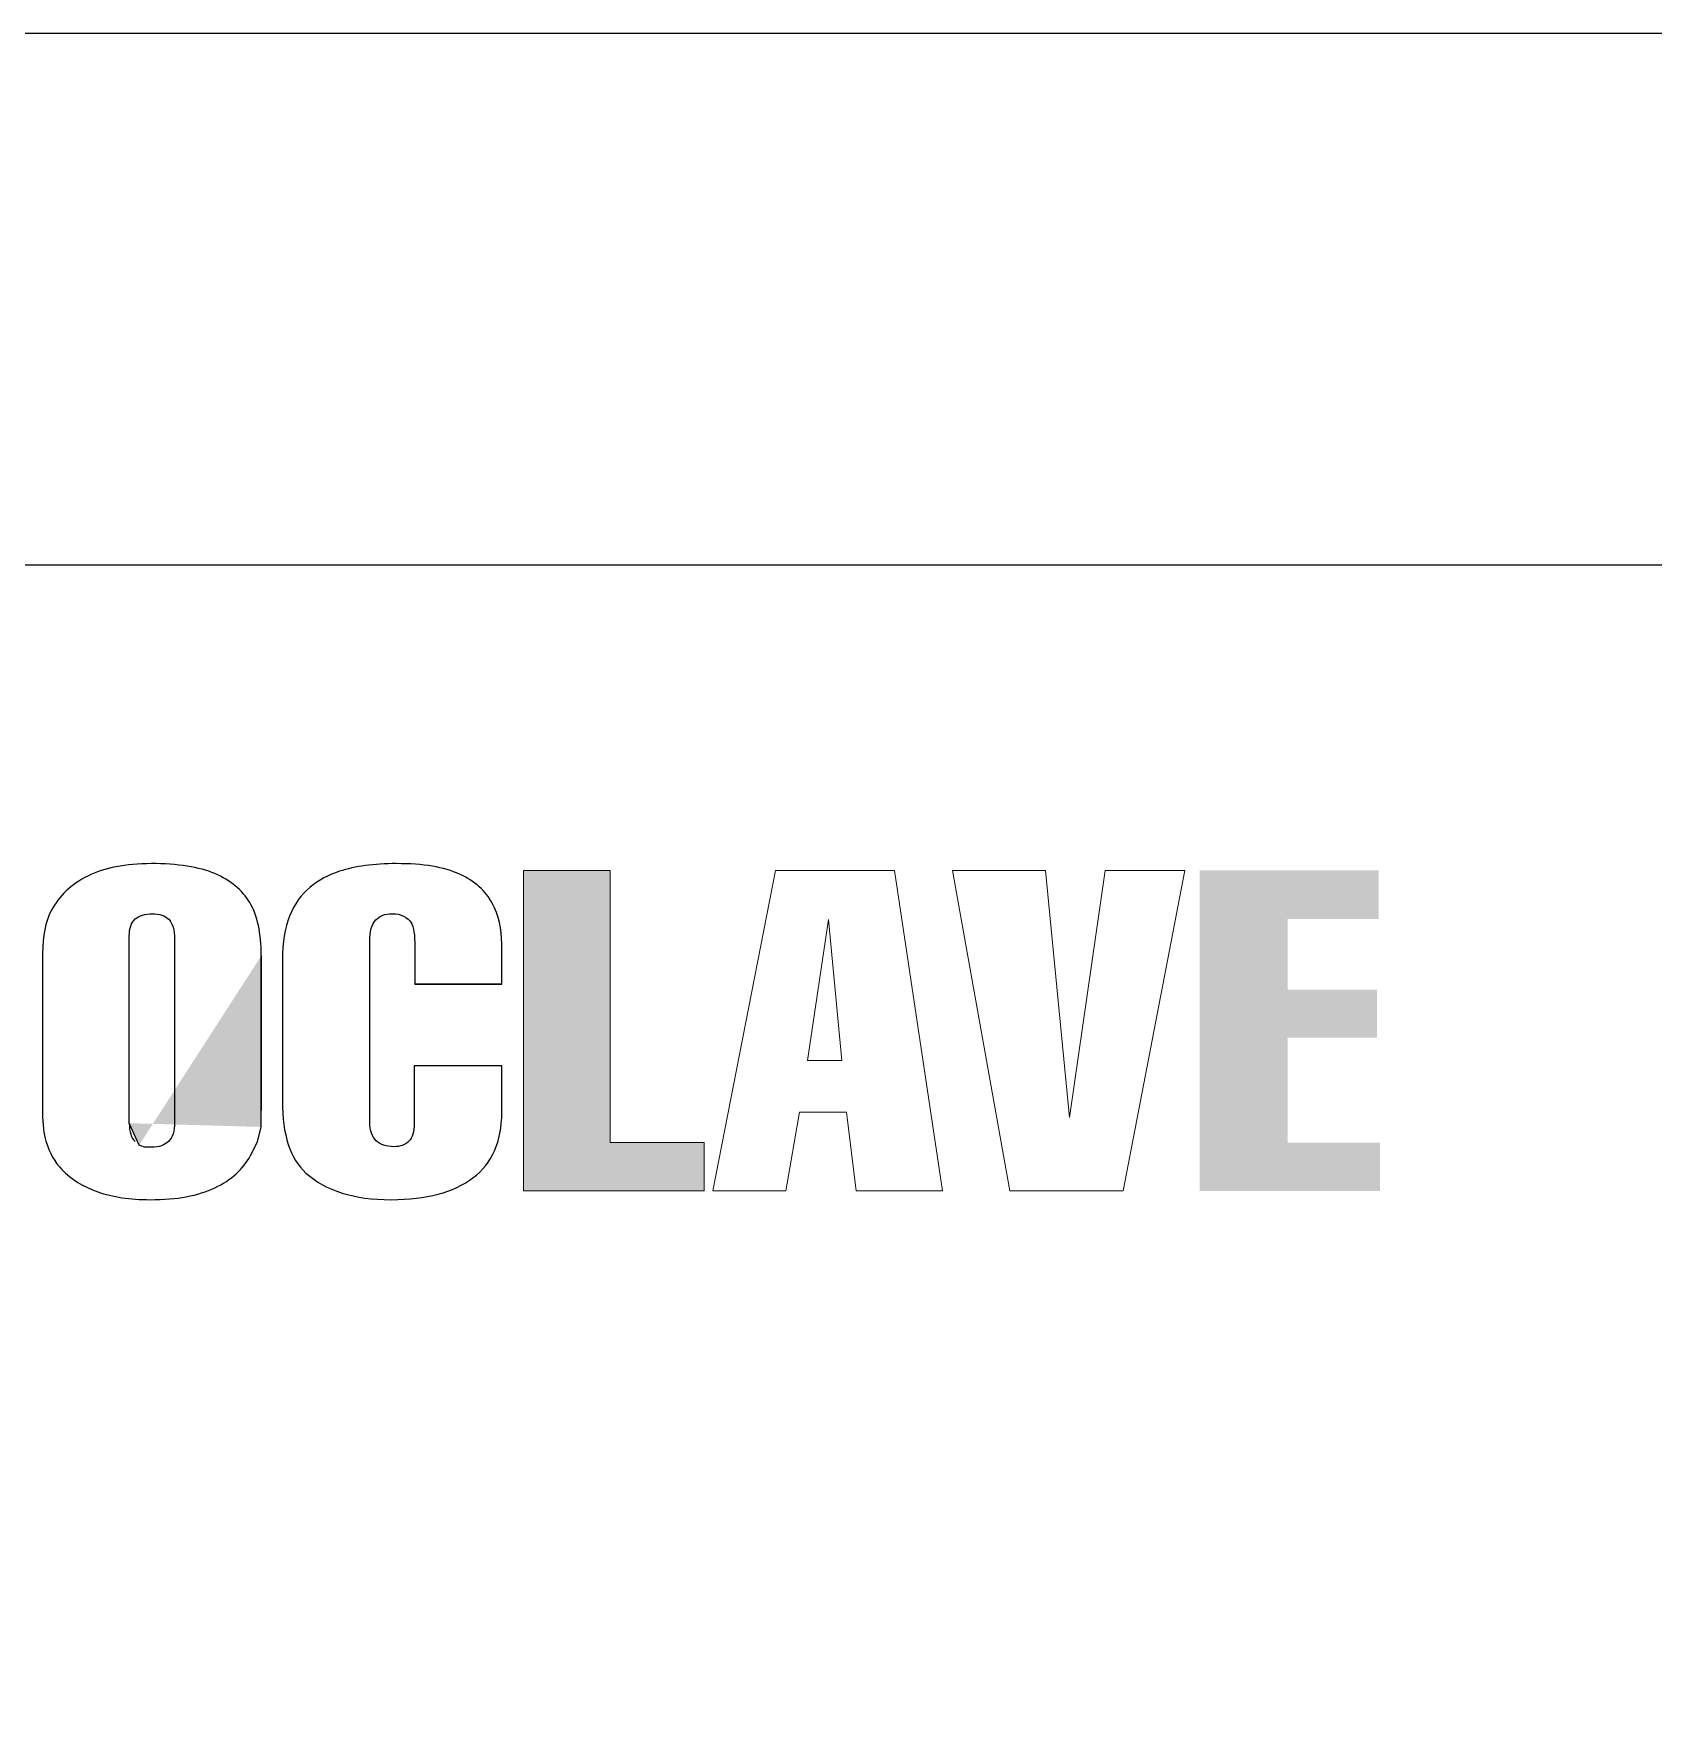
# Model space of a CAD drawing. Header units: millimetres. Extents: x -179594 to 13185, y 0 to 9270.
# Drawn here: x 9462.4 to 9525.8, y 4239.9 to 4305.6 of the extents above; entities that cross this region are included whole.
import ezdxf

# ---------------------------------------------------------------- set-up
doc = ezdxf.new("R2010")
doc.units = ezdxf.units.MM
doc.header["$MEASUREMENT"] = 0
doc.layers.get('0').update_dxf_attribs({"lineweight": 25})

msp = doc.modelspace()

# ---------------------------------------------------------------- hatches: boundary and pattern name
h = msp.add_hatch(color=256)
edge = h.paths.add_edge_path(flags=17)
edge.add_spline(control_points=[(9471.311, 4262.73), (9471.311, 4262.73), (9471.17, 4262.144), (9471.17, 4262.144), (9471.17, 4262.144), (9471.17, 4262.144), (9470.888, 4261.61), (9470.888, 4261.61), (9470.888, 4261.61), (9470.605, 4261.076), (9470.141, 4260.654), (9469.493, 4260.344), (9469.493, 4260.344), (9468.846, 4260.034), (9468.004, 4259.879), (9466.969, 4259.879), (9466.969, 4259.879), (9466.172, 4259.879), (9465.486, 4259.981), (9464.912, 4260.185), (9464.912, 4260.185), (9464.337, 4260.389), (9463.868, 4260.68), (9463.502, 4261.059), (9463.502, 4261.059), (9463.23, 4261.34), (9463.021, 4261.711), (9462.875, 4262.17), (9462.875, 4262.17), (9462.789, 4262.451), (9462.746, 4262.825), (9462.746, 4263.29), (9462.746, 4263.29), (9462.746, 4263.29), (9462.746, 4269.534), (9462.746, 4269.534), (9462.746, 4269.534), (9462.746, 4270.211), (9462.858, 4270.768), (9463.084, 4271.205), (9463.084, 4271.205), (9463.39, 4271.785), (9463.868, 4272.237), (9464.518, 4272.561), (9464.518, 4272.561), (9465.169, 4272.886), (9465.996, 4273.048), (9466.998, 4273.048), (9466.998, 4273.048), (9468.047, 4273.048), (9468.879, 4272.917), (9469.493, 4272.656), (9469.493, 4272.656), (9470.107, 4272.395), (9470.564, 4272.016), (9470.863, 4271.519), (9470.863, 4271.519), (9471.162, 4271.022), (9471.311, 4270.326), (9471.311, 4269.431), (9471.311, 4269.431), (9471.311, 4269.431), (9471.311, 4262.73), (9471.311, 4262.73)], knot_values=[0, 0, 0, 0, 0.0625, 0.0625, 0.0625, 0.0625, 0.125, 0.125, 0.125, 0.125, 0.1875, 0.1875, 0.1875, 0.1875, 0.25, 0.25, 0.25, 0.25, 0.3125, 0.3125, 0.3125, 0.3125, 0.375, 0.375, 0.375, 0.375, 0.4375, 0.4375, 0.4375, 0.4375, 0.5, 0.5, 0.5, 0.5, 0.5625, 0.5625, 0.5625, 0.5625, 0.625, 0.625, 0.625, 0.625, 0.6875, 0.6875, 0.6875, 0.6875, 0.75, 0.75, 0.75, 0.75, 0.8125, 0.8125, 0.8125, 0.8125, 0.875, 0.875, 0.875, 0.875, 0.9375, 0.9375, 0.9375, 0.9375, 1, 1, 1, 1], degree=3, periodic=1)
edge = h.paths.add_edge_path(flags=0)
edge.add_spline(control_points=[(9466.524, 4262.009), (9466.524, 4262.009), (9466.739, 4261.937), (9466.739, 4261.937), (9466.739, 4261.937), (9466.739, 4261.937), (9467.018, 4261.937), (9467.018, 4261.937), (9467.018, 4261.937), (9467.304, 4261.937), (9467.525, 4262.012), (9467.681, 4262.161), (9467.681, 4262.161), (9467.837, 4262.311), (9467.915, 4262.563), (9467.915, 4262.919), (9467.915, 4262.919), (9467.915, 4262.919), (9467.915, 4270.085), (9467.915, 4270.085), (9467.915, 4270.085), (9467.915, 4270.458), (9467.84, 4270.718), (9467.691, 4270.865), (9467.691, 4270.865), (9467.541, 4271.011), (9467.327, 4271.084), (9467.048, 4271.084), (9467.048, 4271.084), (9466.756, 4271.084), (9466.532, 4271.015), (9466.376, 4270.878), (9466.376, 4270.878), (9466.22, 4270.74), (9466.142, 4270.516), (9466.142, 4270.206), (9466.142, 4270.206), (9466.142, 4270.206), (9466.142, 4262.876), (9466.142, 4262.876), (9466.142, 4262.876), (9466.142, 4262.876), (9466.524, 4262.009), (9466.524, 4262.009)], knot_values=[0, 0, 0, 0, 0.090909, 0.090909, 0.090909, 0.090909, 0.181818, 0.181818, 0.181818, 0.181818, 0.272727, 0.272727, 0.272727, 0.272727, 0.363636, 0.363636, 0.363636, 0.363636, 0.454545, 0.454545, 0.454545, 0.454545, 0.545455, 0.545455, 0.545455, 0.545455, 0.636364, 0.636364, 0.636364, 0.636364, 0.727273, 0.727273, 0.727273, 0.727273, 0.818182, 0.818182, 0.818182, 0.818182, 0.909091, 0.909091, 0.909091, 0.909091, 1, 1, 1, 1], degree=3, periodic=1)
edge = h.paths.add_edge_path(flags=17)
edge.add_spline(control_points=[(9466.524, 4262.009), (9466.524, 4262.009), (9466.739, 4261.937), (9466.739, 4261.937), (9466.739, 4261.937), (9466.739, 4261.937), (9467.018, 4261.937), (9467.018, 4261.937), (9467.018, 4261.937), (9467.304, 4261.937), (9467.525, 4262.012), (9467.681, 4262.161), (9467.681, 4262.161), (9467.837, 4262.311), (9467.915, 4262.563), (9467.915, 4262.919), (9467.915, 4262.919), (9467.915, 4262.919), (9467.915, 4270.085), (9467.915, 4270.085), (9467.915, 4270.085), (9467.915, 4270.458), (9467.84, 4270.718), (9467.691, 4270.865), (9467.691, 4270.865), (9467.541, 4271.011), (9467.327, 4271.084), (9467.048, 4271.084), (9467.048, 4271.084), (9466.756, 4271.084), (9466.532, 4271.015), (9466.376, 4270.878), (9466.376, 4270.878), (9466.22, 4270.74), (9466.142, 4270.516), (9466.142, 4270.206), (9466.142, 4270.206), (9466.142, 4270.206), (9466.142, 4262.876), (9466.142, 4262.876)], knot_values=[0, 0, 0, 0, 0.1, 0.1, 0.1, 0.1, 0.2, 0.2, 0.2, 0.2, 0.3, 0.3, 0.3, 0.3, 0.4, 0.4, 0.4, 0.4, 0.5, 0.5, 0.5, 0.5, 0.6, 0.6, 0.6, 0.6, 0.7, 0.7, 0.7, 0.7, 0.8, 0.8, 0.8, 0.8, 0.9, 0.9, 0.9, 0.9, 1, 1, 1, 1], degree=3, periodic=0)
edge.add_spline(control_points=[(9471.311, 4262.73), (9471.311, 4262.73), (9471.17, 4262.144), (9471.17, 4262.144), (9471.17, 4262.144), (9471.17, 4262.144), (9470.888, 4261.61), (9470.888, 4261.61), (9470.888, 4261.61), (9470.605, 4261.076), (9470.141, 4260.654), (9469.493, 4260.344), (9469.493, 4260.344), (9468.846, 4260.034), (9468.004, 4259.879), (9466.969, 4259.879), (9466.969, 4259.879), (9466.172, 4259.879), (9465.486, 4259.981), (9464.912, 4260.185), (9464.912, 4260.185), (9464.337, 4260.389), (9463.868, 4260.68), (9463.502, 4261.059), (9463.502, 4261.059), (9463.23, 4261.34), (9463.021, 4261.711), (9462.875, 4262.17), (9462.875, 4262.17), (9462.789, 4262.451), (9462.746, 4262.825), (9462.746, 4263.29), (9462.746, 4263.29), (9462.746, 4263.29), (9462.746, 4269.534), (9462.746, 4269.534), (9462.746, 4269.534), (9462.746, 4270.211), (9462.858, 4270.768), (9463.084, 4271.205), (9463.084, 4271.205), (9463.39, 4271.785), (9463.868, 4272.237), (9464.518, 4272.561), (9464.518, 4272.561), (9465.169, 4272.886), (9465.996, 4273.048), (9466.998, 4273.048), (9466.998, 4273.048), (9468.047, 4273.048), (9468.879, 4272.917), (9469.493, 4272.656), (9469.493, 4272.656), (9470.107, 4272.395), (9470.564, 4272.016), (9470.863, 4271.519), (9470.863, 4271.519), (9471.162, 4271.022), (9471.311, 4270.326), (9471.311, 4269.431)], knot_values=[0, 0, 0, 0, 0.066667, 0.066667, 0.066667, 0.066667, 0.133333, 0.133333, 0.133333, 0.133333, 0.2, 0.2, 0.2, 0.2, 0.266667, 0.266667, 0.266667, 0.266667, 0.333333, 0.333333, 0.333333, 0.333333, 0.4, 0.4, 0.4, 0.4, 0.466667, 0.466667, 0.466667, 0.466667, 0.533333, 0.533333, 0.533333, 0.533333, 0.6, 0.6, 0.6, 0.6, 0.666667, 0.666667, 0.666667, 0.666667, 0.733333, 0.733333, 0.733333, 0.733333, 0.8, 0.8, 0.8, 0.8, 0.866667, 0.866667, 0.866667, 0.866667, 0.933333, 0.933333, 0.933333, 0.933333, 1, 1, 1, 1], degree=3, periodic=0)
h = msp.add_hatch(color=256)
edge = h.paths.add_edge_path(flags=17)
edge.add_spline(control_points=[(9477.327, 4268.328), (9477.327, 4268.328), (9480.733, 4268.328), (9480.733, 4268.328), (9480.733, 4268.328), (9480.733, 4268.328), (9480.733, 4269.904), (9480.733, 4269.904), (9480.733, 4269.904), (9480.733, 4270.484), (9480.607, 4271.015), (9480.354, 4271.498), (9480.354, 4271.498), (9480.102, 4271.98), (9479.677, 4272.359), (9479.079, 4272.635), (9479.079, 4272.635), (9478.482, 4272.91), (9477.659, 4273.048), (9476.609, 4273.048), (9476.609, 4273.048), (9475.726, 4273.048), (9474.983, 4272.947), (9474.378, 4272.746), (9474.378, 4272.746), (9473.947, 4272.609), (9473.56, 4272.399), (9473.218, 4272.118), (9473.218, 4272.118), (9472.876, 4271.836), (9472.611, 4271.46), (9472.421, 4270.989), (9472.421, 4270.989), (9472.232, 4270.519), (9472.138, 4269.95), (9472.138, 4269.284), (9472.138, 4269.284), (9472.138, 4269.284), (9472.138, 4263.738), (9472.138, 4263.738), (9472.138, 4263.738), (9472.138, 4262.423), (9472.446, 4261.484), (9473.064, 4260.921), (9473.064, 4260.921), (9473.834, 4260.226), (9474.946, 4259.879), (9476.4, 4259.879), (9476.4, 4259.879), (9477.781, 4259.879), (9478.849, 4260.163), (9479.602, 4260.732), (9479.602, 4260.732), (9480.356, 4261.3), (9480.733, 4262.153), (9480.733, 4263.29), (9480.733, 4263.29), (9480.733, 4263.29), (9480.733, 4265.124), (9480.733, 4265.124), (9480.733, 4265.124), (9480.733, 4265.124), (9477.307, 4265.124), (9477.307, 4265.124), (9477.307, 4265.124), (9477.307, 4265.124), (9477.307, 4262.859), (9477.307, 4262.859), (9477.307, 4262.859), (9477.307, 4262.537), (9477.235, 4262.306), (9477.092, 4262.166), (9477.092, 4262.166), (9476.95, 4262.025), (9476.752, 4261.955), (9476.5, 4261.955), (9476.5, 4261.955), (9476.214, 4261.955), (9475.987, 4262.032), (9475.818, 4262.187), (9475.818, 4262.187), (9475.648, 4262.342), (9475.564, 4262.581), (9475.564, 4262.902), (9475.564, 4262.902), (9475.564, 4262.902), (9475.564, 4269.982), (9475.564, 4269.982), (9475.564, 4269.982), (9475.564, 4270.395), (9475.642, 4270.682), (9475.798, 4270.843), (9475.798, 4270.843), (9475.954, 4271.004), (9476.168, 4271.084), (9476.44, 4271.084), (9476.44, 4271.084), (9476.785, 4271.084), (9477.038, 4270.961), (9477.197, 4270.714), (9477.197, 4270.714), (9477.283, 4270.576), (9477.327, 4270.263), (9477.327, 4269.775)], knot_values=[-1, -1, -1, -1, -0.964286, -0.964286, -0.964286, -0.964286, -0.928571, -0.928571, -0.928571, -0.928571, -0.892857, -0.892857, -0.892857, -0.892857, -0.857143, -0.857143, -0.857143, -0.857143, -0.821429, -0.821429, -0.821429, -0.821429, -0.785714, -0.785714, -0.785714, -0.785714, -0.75, -0.75, -0.75, -0.75, -0.714286, -0.714286, -0.714286, -0.714286, -0.678571, -0.678571, -0.678571, -0.678571, -0.642857, -0.642857, -0.642857, -0.642857, -0.607143, -0.607143, -0.607143, -0.607143, -0.571429, -0.571429, -0.571429, -0.571429, -0.535714, -0.535714, -0.535714, -0.535714, -0.5, -0.5, -0.5, -0.5, -0.464286, -0.464286, -0.464286, -0.464286, -0.428571, -0.428571, -0.428571, -0.428571, -0.392857, -0.392857, -0.392857, -0.392857, -0.357143, -0.357143, -0.357143, -0.357143, -0.321429, -0.321429, -0.321429, -0.321429, -0.285714, -0.285714, -0.285714, -0.285714, -0.25, -0.25, -0.25, -0.25, -0.214286, -0.214286, -0.214286, -0.214286, -0.178571, -0.178571, -0.178571, -0.178571, -0.142857, -0.142857, -0.142857, -0.142857, -0.107143, -0.107143, -0.107143, -0.107143, -0.071429, -0.071429, -0.071429, -0.071429], degree=3, periodic=0)
edge.add_spline(control_points=[(9477.327, 4269.775), (9477.327, 4269.775), (9477.327, 4269.775), (9477.327, 4269.775), (9477.327, 4269.775), (9477.327, 4269.775), (9477.327, 4268.328), (9477.327, 4268.328)], knot_values=[-0.071429, -0.071429, -0.071429, -0.071429, -0.035714, -0.035714, -0.035714, -0.035714, 0, 0, 0, 0], degree=3, periodic=0)
edge = h.paths.add_edge_path(flags=16)
edge.add_spline(control_points=[(9477.327, 4268.328), (9477.327, 4268.328), (9477.327, 4269.775), (9477.327, 4269.775), (9477.327, 4269.775), (9477.327, 4269.775), (9477.327, 4269.775), (9477.327, 4269.775), (9477.327, 4269.775), (9477.327, 4270.263), (9477.283, 4270.576), (9477.197, 4270.714), (9477.197, 4270.714), (9477.038, 4270.961), (9476.785, 4271.084), (9476.44, 4271.084), (9476.44, 4271.084), (9476.168, 4271.084), (9475.954, 4271.004), (9475.798, 4270.843), (9475.798, 4270.843), (9475.642, 4270.682), (9475.564, 4270.395), (9475.564, 4269.982), (9475.564, 4269.982), (9475.564, 4269.982), (9475.564, 4262.902), (9475.564, 4262.902), (9475.564, 4262.902), (9475.564, 4262.581), (9475.648, 4262.342), (9475.818, 4262.187), (9475.818, 4262.187), (9475.987, 4262.032), (9476.214, 4261.955), (9476.5, 4261.955), (9476.5, 4261.955), (9476.752, 4261.955), (9476.95, 4262.025), (9477.092, 4262.166), (9477.092, 4262.166), (9477.235, 4262.306), (9477.307, 4262.537), (9477.307, 4262.859), (9477.307, 4262.859), (9477.307, 4262.859), (9477.307, 4265.124), (9477.307, 4265.124), (9477.307, 4265.124), (9477.307, 4265.124), (9480.733, 4265.124), (9480.733, 4265.124), (9480.733, 4265.124), (9480.733, 4265.124), (9480.733, 4263.29), (9480.733, 4263.29), (9480.733, 4263.29), (9480.733, 4262.153), (9480.356, 4261.3), (9479.602, 4260.732), (9479.602, 4260.732), (9478.849, 4260.163), (9477.781, 4259.879), (9476.4, 4259.879), (9476.4, 4259.879), (9474.946, 4259.879), (9473.834, 4260.226), (9473.064, 4260.921), (9473.064, 4260.921), (9472.446, 4261.484), (9472.138, 4262.423), (9472.138, 4263.738), (9472.138, 4263.738), (9472.138, 4263.738), (9472.138, 4269.284), (9472.138, 4269.284), (9472.138, 4269.284), (9472.138, 4269.95), (9472.232, 4270.519), (9472.421, 4270.989), (9472.421, 4270.989), (9472.611, 4271.46), (9472.876, 4271.836), (9473.218, 4272.118), (9473.218, 4272.118), (9473.56, 4272.399), (9473.947, 4272.609), (9474.378, 4272.746), (9474.378, 4272.746), (9474.983, 4272.947), (9475.726, 4273.048), (9476.609, 4273.048), (9476.609, 4273.048), (9477.659, 4273.048), (9478.482, 4272.91), (9479.079, 4272.635), (9479.079, 4272.635), (9479.677, 4272.359), (9480.102, 4271.98), (9480.354, 4271.498), (9480.354, 4271.498), (9480.607, 4271.015), (9480.733, 4270.484), (9480.733, 4269.904), (9480.733, 4269.904), (9480.733, 4269.904), (9480.733, 4268.328), (9480.733, 4268.328)], knot_values=[0, 0, 0, 0, 0.037037, 0.037037, 0.037037, 0.037037, 0.074074, 0.074074, 0.074074, 0.074074, 0.111111, 0.111111, 0.111111, 0.111111, 0.148148, 0.148148, 0.148148, 0.148148, 0.185185, 0.185185, 0.185185, 0.185185, 0.222222, 0.222222, 0.222222, 0.222222, 0.259259, 0.259259, 0.259259, 0.259259, 0.296296, 0.296296, 0.296296, 0.296296, 0.333333, 0.333333, 0.333333, 0.333333, 0.37037, 0.37037, 0.37037, 0.37037, 0.407407, 0.407407, 0.407407, 0.407407, 0.444444, 0.444444, 0.444444, 0.444444, 0.481481, 0.481481, 0.481481, 0.481481, 0.518519, 0.518519, 0.518519, 0.518519, 0.555556, 0.555556, 0.555556, 0.555556, 0.592593, 0.592593, 0.592593, 0.592593, 0.62963, 0.62963, 0.62963, 0.62963, 0.666667, 0.666667, 0.666667, 0.666667, 0.703704, 0.703704, 0.703704, 0.703704, 0.740741, 0.740741, 0.740741, 0.740741, 0.777778, 0.777778, 0.777778, 0.777778, 0.814815, 0.814815, 0.814815, 0.814815, 0.851852, 0.851852, 0.851852, 0.851852, 0.888889, 0.888889, 0.888889, 0.888889, 0.925926, 0.925926, 0.925926, 0.925926, 0.962963, 0.962963, 0.962963, 0.962963, 1, 1, 1, 1], degree=3, periodic=0)
h = msp.add_hatch(color=256)
edge = h.paths.add_edge_path(flags=17)
edge.add_spline(control_points=[(9477.327, 4268.328), (9477.327, 4268.328), (9480.733, 4268.328), (9480.733, 4268.328), (9480.733, 4268.328), (9480.733, 4268.328), (9480.733, 4269.904), (9480.733, 4269.904), (9480.733, 4269.904), (9480.733, 4270.484), (9480.607, 4271.015), (9480.354, 4271.498), (9480.354, 4271.498), (9480.102, 4271.98), (9479.677, 4272.359), (9479.079, 4272.635), (9479.079, 4272.635), (9478.482, 4272.91), (9477.659, 4273.048), (9476.609, 4273.048), (9476.609, 4273.048), (9475.726, 4273.048), (9474.983, 4272.947), (9474.378, 4272.746), (9474.378, 4272.746), (9473.947, 4272.609), (9473.56, 4272.399), (9473.218, 4272.118), (9473.218, 4272.118), (9472.876, 4271.836), (9472.611, 4271.46), (9472.421, 4270.989), (9472.421, 4270.989), (9472.232, 4270.519), (9472.138, 4269.95), (9472.138, 4269.284), (9472.138, 4269.284), (9472.138, 4269.284), (9472.138, 4263.738), (9472.138, 4263.738), (9472.138, 4263.738), (9472.138, 4262.423), (9472.446, 4261.484), (9473.064, 4260.921), (9473.064, 4260.921), (9473.834, 4260.226), (9474.946, 4259.879), (9476.4, 4259.879), (9476.4, 4259.879), (9477.781, 4259.879), (9478.849, 4260.163), (9479.602, 4260.732), (9479.602, 4260.732), (9480.356, 4261.3), (9480.733, 4262.153), (9480.733, 4263.29), (9480.733, 4263.29), (9480.733, 4263.29), (9480.733, 4265.124), (9480.733, 4265.124), (9480.733, 4265.124), (9480.733, 4265.124), (9477.307, 4265.124), (9477.307, 4265.124), (9477.307, 4265.124), (9477.307, 4265.124), (9477.307, 4262.859), (9477.307, 4262.859), (9477.307, 4262.859), (9477.307, 4262.537), (9477.235, 4262.306), (9477.092, 4262.166), (9477.092, 4262.166), (9476.95, 4262.025), (9476.752, 4261.955), (9476.5, 4261.955), (9476.5, 4261.955), (9476.214, 4261.955), (9475.987, 4262.032), (9475.818, 4262.187), (9475.818, 4262.187), (9475.648, 4262.342), (9475.564, 4262.581), (9475.564, 4262.902), (9475.564, 4262.902), (9475.564, 4262.902), (9475.564, 4269.982), (9475.564, 4269.982), (9475.564, 4269.982), (9475.564, 4270.395), (9475.642, 4270.682), (9475.798, 4270.843), (9475.798, 4270.843), (9475.954, 4271.004), (9476.168, 4271.084), (9476.44, 4271.084), (9476.44, 4271.084), (9476.785, 4271.084), (9477.038, 4270.961), (9477.197, 4270.714), (9477.197, 4270.714), (9477.283, 4270.576), (9477.327, 4270.263), (9477.327, 4269.775)], knot_values=[-1, -1, -1, -1, -0.964286, -0.964286, -0.964286, -0.964286, -0.928571, -0.928571, -0.928571, -0.928571, -0.892857, -0.892857, -0.892857, -0.892857, -0.857143, -0.857143, -0.857143, -0.857143, -0.821429, -0.821429, -0.821429, -0.821429, -0.785714, -0.785714, -0.785714, -0.785714, -0.75, -0.75, -0.75, -0.75, -0.714286, -0.714286, -0.714286, -0.714286, -0.678571, -0.678571, -0.678571, -0.678571, -0.642857, -0.642857, -0.642857, -0.642857, -0.607143, -0.607143, -0.607143, -0.607143, -0.571429, -0.571429, -0.571429, -0.571429, -0.535714, -0.535714, -0.535714, -0.535714, -0.5, -0.5, -0.5, -0.5, -0.464286, -0.464286, -0.464286, -0.464286, -0.428571, -0.428571, -0.428571, -0.428571, -0.392857, -0.392857, -0.392857, -0.392857, -0.357143, -0.357143, -0.357143, -0.357143, -0.321429, -0.321429, -0.321429, -0.321429, -0.285714, -0.285714, -0.285714, -0.285714, -0.25, -0.25, -0.25, -0.25, -0.214286, -0.214286, -0.214286, -0.214286, -0.178571, -0.178571, -0.178571, -0.178571, -0.142857, -0.142857, -0.142857, -0.142857, -0.107143, -0.107143, -0.107143, -0.107143, -0.071429, -0.071429, -0.071429, -0.071429], degree=3, periodic=0)
edge.add_spline(control_points=[(9477.327, 4269.775), (9477.327, 4269.775), (9477.327, 4269.775), (9477.327, 4269.775), (9477.327, 4269.775), (9477.327, 4269.775), (9477.327, 4268.328), (9477.327, 4268.328)], knot_values=[-0.071429, -0.071429, -0.071429, -0.071429, -0.035714, -0.035714, -0.035714, -0.035714, 0, 0, 0, 0], degree=3, periodic=0)
edge = h.paths.add_edge_path()
edge.add_spline(control_points=[(9481.579, 4260.224), (9481.579, 4260.224), (9481.579, 4272.781), (9481.579, 4272.781), (9481.579, 4272.781), (9481.579, 4272.781), (9484.976, 4272.781), (9484.976, 4272.781), (9484.976, 4272.781), (9484.976, 4272.781), (9484.976, 4262.118), (9484.976, 4262.118), (9484.976, 4262.118), (9484.976, 4262.118), (9488.661, 4262.118), (9488.661, 4262.118), (9488.661, 4262.118), (9488.661, 4262.118), (9488.661, 4260.224), (9488.661, 4260.224), (9488.661, 4260.224), (9488.661, 4260.224), (9481.579, 4260.224), (9481.579, 4260.224)], knot_values=[0, 0, 0, 0, 0.166667, 0.166667, 0.166667, 0.166667, 0.333333, 0.333333, 0.333333, 0.333333, 0.5, 0.5, 0.5, 0.5, 0.666667, 0.666667, 0.666667, 0.666667, 0.833333, 0.833333, 0.833333, 0.833333, 1, 1, 1, 1], degree=3, periodic=1)
edge = h.paths.add_edge_path(flags=16)
edge.add_spline(control_points=[(9477.327, 4268.328), (9477.327, 4268.328), (9477.327, 4269.775), (9477.327, 4269.775), (9477.327, 4269.775), (9477.327, 4269.775), (9477.327, 4269.775), (9477.327, 4269.775), (9477.327, 4269.775), (9477.327, 4270.263), (9477.283, 4270.576), (9477.197, 4270.714), (9477.197, 4270.714), (9477.038, 4270.961), (9476.785, 4271.084), (9476.44, 4271.084), (9476.44, 4271.084), (9476.168, 4271.084), (9475.954, 4271.004), (9475.798, 4270.843), (9475.798, 4270.843), (9475.642, 4270.682), (9475.564, 4270.395), (9475.564, 4269.982), (9475.564, 4269.982), (9475.564, 4269.982), (9475.564, 4262.902), (9475.564, 4262.902), (9475.564, 4262.902), (9475.564, 4262.581), (9475.648, 4262.342), (9475.818, 4262.187), (9475.818, 4262.187), (9475.987, 4262.032), (9476.214, 4261.955), (9476.5, 4261.955), (9476.5, 4261.955), (9476.752, 4261.955), (9476.95, 4262.025), (9477.092, 4262.166), (9477.092, 4262.166), (9477.235, 4262.306), (9477.307, 4262.537), (9477.307, 4262.859), (9477.307, 4262.859), (9477.307, 4262.859), (9477.307, 4265.124), (9477.307, 4265.124), (9477.307, 4265.124), (9477.307, 4265.124), (9480.733, 4265.124), (9480.733, 4265.124), (9480.733, 4265.124), (9480.733, 4265.124), (9480.733, 4263.29), (9480.733, 4263.29), (9480.733, 4263.29), (9480.733, 4262.153), (9480.356, 4261.3), (9479.602, 4260.732), (9479.602, 4260.732), (9478.849, 4260.163), (9477.781, 4259.879), (9476.4, 4259.879), (9476.4, 4259.879), (9474.946, 4259.879), (9473.834, 4260.226), (9473.064, 4260.921), (9473.064, 4260.921), (9472.446, 4261.484), (9472.138, 4262.423), (9472.138, 4263.738), (9472.138, 4263.738), (9472.138, 4263.738), (9472.138, 4269.284), (9472.138, 4269.284), (9472.138, 4269.284), (9472.138, 4269.95), (9472.232, 4270.519), (9472.421, 4270.989), (9472.421, 4270.989), (9472.611, 4271.46), (9472.876, 4271.836), (9473.218, 4272.118), (9473.218, 4272.118), (9473.56, 4272.399), (9473.947, 4272.609), (9474.378, 4272.746), (9474.378, 4272.746), (9474.983, 4272.947), (9475.726, 4273.048), (9476.609, 4273.048), (9476.609, 4273.048), (9477.659, 4273.048), (9478.482, 4272.91), (9479.079, 4272.635), (9479.079, 4272.635), (9479.677, 4272.359), (9480.102, 4271.98), (9480.354, 4271.498), (9480.354, 4271.498), (9480.607, 4271.015), (9480.733, 4270.484), (9480.733, 4269.904), (9480.733, 4269.904), (9480.733, 4269.904), (9480.733, 4268.328), (9480.733, 4268.328)], knot_values=[0, 0, 0, 0, 0.037037, 0.037037, 0.037037, 0.037037, 0.074074, 0.074074, 0.074074, 0.074074, 0.111111, 0.111111, 0.111111, 0.111111, 0.148148, 0.148148, 0.148148, 0.148148, 0.185185, 0.185185, 0.185185, 0.185185, 0.222222, 0.222222, 0.222222, 0.222222, 0.259259, 0.259259, 0.259259, 0.259259, 0.296296, 0.296296, 0.296296, 0.296296, 0.333333, 0.333333, 0.333333, 0.333333, 0.37037, 0.37037, 0.37037, 0.37037, 0.407407, 0.407407, 0.407407, 0.407407, 0.444444, 0.444444, 0.444444, 0.444444, 0.481481, 0.481481, 0.481481, 0.481481, 0.518519, 0.518519, 0.518519, 0.518519, 0.555556, 0.555556, 0.555556, 0.555556, 0.592593, 0.592593, 0.592593, 0.592593, 0.62963, 0.62963, 0.62963, 0.62963, 0.666667, 0.666667, 0.666667, 0.666667, 0.703704, 0.703704, 0.703704, 0.703704, 0.740741, 0.740741, 0.740741, 0.740741, 0.777778, 0.777778, 0.777778, 0.777778, 0.814815, 0.814815, 0.814815, 0.814815, 0.851852, 0.851852, 0.851852, 0.851852, 0.888889, 0.888889, 0.888889, 0.888889, 0.925926, 0.925926, 0.925926, 0.925926, 0.962963, 0.962963, 0.962963, 0.962963, 1, 1, 1, 1], degree=3, periodic=0)
h = msp.add_hatch(color=256)
edge = h.paths.add_edge_path()
edge.add_spline(control_points=[(9508.072, 4260.224), (9508.072, 4260.224), (9508.072, 4272.781), (9508.072, 4272.781)], knot_values=[0, 0, 0, 0, 0.083333, 0.083333, 0.083333, 0.083333], degree=3, periodic=0)
edge.add_spline(control_points=[(9508.072, 4272.781), (9508.072, 4272.781), (9515.084, 4272.781), (9515.084, 4272.781)], knot_values=[0.083333, 0.083333, 0.083333, 0.083333, 0.166667, 0.166667, 0.166667, 0.166667], degree=3, periodic=0)
edge.add_spline(control_points=[(9515.084, 4272.781), (9515.084, 4272.781), (9515.084, 4270.878), (9515.084, 4270.878)], knot_values=[0.166667, 0.166667, 0.166667, 0.166667, 0.25, 0.25, 0.25, 0.25], degree=3, periodic=0)
edge.add_spline(control_points=[(9515.084, 4270.878), (9515.084, 4270.878), (9511.518, 4270.878), (9511.518, 4270.878)], knot_values=[0.25, 0.25, 0.25, 0.25, 0.333333, 0.333333, 0.333333, 0.333333], degree=3, periodic=0)
edge.add_spline(control_points=[(9511.518, 4270.878), (9511.518, 4270.878), (9511.518, 4268.104), (9511.518, 4268.104)], knot_values=[0.333333, 0.333333, 0.333333, 0.333333, 0.416667, 0.416667, 0.416667, 0.416667], degree=3, periodic=0)
edge.add_spline(control_points=[(9511.518, 4268.104), (9511.518, 4268.104), (9515.014, 4268.104), (9515.014, 4268.104)], knot_values=[0.416667, 0.416667, 0.416667, 0.416667, 0.5, 0.5, 0.5, 0.5], degree=3, periodic=0)
edge.add_spline(control_points=[(9515.014, 4268.104), (9515.014, 4268.104), (9515.014, 4266.227), (9515.014, 4266.227)], knot_values=[0.5, 0.5, 0.5, 0.5, 0.583333, 0.583333, 0.583333, 0.583333], degree=3, periodic=0)
edge.add_spline(control_points=[(9515.014, 4266.227), (9515.014, 4266.227), (9511.518, 4266.227), (9511.518, 4266.227)], knot_values=[0.583333, 0.583333, 0.583333, 0.583333, 0.666667, 0.666667, 0.666667, 0.666667], degree=3, periodic=0)
edge.add_spline(control_points=[(9511.518, 4266.227), (9511.518, 4266.227), (9511.518, 4262.118), (9511.518, 4262.118)], knot_values=[0.666667, 0.666667, 0.666667, 0.666667, 0.75, 0.75, 0.75, 0.75], degree=3, periodic=0)
edge.add_spline(control_points=[(9511.518, 4262.118), (9511.518, 4262.118), (9515.133, 4262.118), (9515.133, 4262.118)], knot_values=[0.75, 0.75, 0.75, 0.75, 0.833333, 0.833333, 0.833333, 0.833333], degree=3, periodic=0)
edge.add_spline(control_points=[(9515.133, 4262.118), (9515.133, 4262.118), (9515.133, 4260.224), (9515.133, 4260.224)], knot_values=[0.833333, 0.833333, 0.833333, 0.833333, 0.916667, 0.916667, 0.916667, 0.916667], degree=3, periodic=0)
edge.add_spline(control_points=[(9515.133, 4260.224), (9515.133, 4260.224), (9508.072, 4260.224), (9508.072, 4260.224)], knot_values=[0.916667, 0.916667, 0.916667, 0.916667, 1, 1, 1, 1], degree=3, periodic=0)

# ---------------------------------------------------------------- linework, layer by layer
msp.add_lwpolyline([(9196.356, 4085.578), (9946.356, 4085.578), (9946.356, 4305.578), (9196.356, 4305.578), (9196.356, 4085.578)], close=True)
for points, knots in [([(9643.897, 4305.578), (9643.897, 4305.578), (9636.983, 4284.75), (9594.138, 4284.75), (9594.138, 4284.75), (9594.138, 4284.75), (9387.366, 4284.75), (9387.366, 4284.75)], [0.1428571, 0.1428571, 0.1428571, 0.1428571, 0.2857143, 0.2857143, 0.2857143, 0.2857143, 0.4285714, 0.4285714, 0.4285714, 0.4285714]), ([(9471.311, 4262.73), (9471.311, 4262.73), (9471.17, 4262.144), (9471.17, 4262.144), (9471.17, 4262.144), (9471.17, 4262.144), (9470.888, 4261.61), (9470.888, 4261.61), (9470.888, 4261.61), (9470.605, 4261.076), (9470.141, 4260.654), (9469.493, 4260.344), (9469.493, 4260.344), (9468.846, 4260.034), (9468.004, 4259.879), (9466.969, 4259.879), (9466.969, 4259.879), (9466.172, 4259.879), (9465.486, 4259.981), (9464.912, 4260.185), (9464.912, 4260.185), (9464.337, 4260.389), (9463.868, 4260.68), (9463.502, 4261.059), (9463.502, 4261.059), (9463.23, 4261.34), (9463.021, 4261.711), (9462.875, 4262.17), (9462.875, 4262.17), (9462.789, 4262.451), (9462.746, 4262.825), (9462.746, 4263.29), (9462.746, 4263.29), (9462.746, 4263.29), (9462.746, 4269.534), (9462.746, 4269.534), (9462.746, 4269.534), (9462.746, 4270.211), (9462.858, 4270.768), (9463.084, 4271.205), (9463.084, 4271.205), (9463.39, 4271.785), (9463.868, 4272.237), (9464.518, 4272.561), (9464.518, 4272.561), (9465.169, 4272.886), (9465.996, 4273.048), (9466.998, 4273.048), (9466.998, 4273.048), (9468.047, 4273.048), (9468.879, 4272.917), (9469.493, 4272.656), (9469.493, 4272.656), (9470.107, 4272.395), (9470.564, 4272.016), (9470.863, 4271.519), (9470.863, 4271.519), (9471.162, 4271.022), (9471.311, 4270.326), (9471.311, 4269.431), (9471.311, 4269.431), (9471.311, 4269.431), (9471.311, 4262.73), (9471.311, 4262.73)], [0, 0, 0, 0, 0.0625, 0.0625, 0.0625, 0.0625, 0.125, 0.125, 0.125, 0.125, 0.1875, 0.1875, 0.1875, 0.1875, 0.25, 0.25, 0.25, 0.25, 0.3125, 0.3125, 0.3125, 0.3125, 0.375, 0.375, 0.375, 0.375, 0.4375, 0.4375, 0.4375, 0.4375, 0.5, 0.5, 0.5, 0.5, 0.5625, 0.5625, 0.5625, 0.5625, 0.625, 0.625, 0.625, 0.625, 0.6875, 0.6875, 0.6875, 0.6875, 0.75, 0.75, 0.75, 0.75, 0.8125, 0.8125, 0.8125, 0.8125, 0.875, 0.875, 0.875, 0.875, 0.9375, 0.9375, 0.9375, 0.9375, 1, 1, 1, 1]), ([(9477.327, 4268.328), (9477.327, 4268.328), (9477.327, 4269.775), (9477.327, 4269.775), (9477.327, 4269.775), (9477.327, 4269.775), (9477.327, 4269.775), (9477.327, 4269.775), (9477.327, 4269.775), (9477.327, 4270.263), (9477.283, 4270.576), (9477.197, 4270.714), (9477.197, 4270.714), (9477.038, 4270.961), (9476.785, 4271.084), (9476.44, 4271.084), (9476.44, 4271.084), (9476.168, 4271.084), (9475.954, 4271.004), (9475.798, 4270.843), (9475.798, 4270.843), (9475.642, 4270.682), (9475.564, 4270.395), (9475.564, 4269.982), (9475.564, 4269.982), (9475.564, 4269.982), (9475.564, 4262.902), (9475.564, 4262.902), (9475.564, 4262.902), (9475.564, 4262.581), (9475.648, 4262.342), (9475.818, 4262.187), (9475.818, 4262.187), (9475.987, 4262.032), (9476.214, 4261.955), (9476.5, 4261.955), (9476.5, 4261.955), (9476.752, 4261.955), (9476.95, 4262.025), (9477.092, 4262.166), (9477.092, 4262.166), (9477.235, 4262.306), (9477.307, 4262.537), (9477.307, 4262.859), (9477.307, 4262.859), (9477.307, 4262.859), (9477.307, 4265.124), (9477.307, 4265.124), (9477.307, 4265.124), (9477.307, 4265.124), (9480.733, 4265.124), (9480.733, 4265.124), (9480.733, 4265.124), (9480.733, 4265.124), (9480.733, 4263.29), (9480.733, 4263.29), (9480.733, 4263.29), (9480.733, 4262.153), (9480.356, 4261.3), (9479.602, 4260.732), (9479.602, 4260.732), (9478.849, 4260.163), (9477.781, 4259.879), (9476.4, 4259.879), (9476.4, 4259.879), (9474.946, 4259.879), (9473.834, 4260.226), (9473.064, 4260.921), (9473.064, 4260.921), (9472.446, 4261.484), (9472.138, 4262.423), (9472.138, 4263.738), (9472.138, 4263.738), (9472.138, 4263.738), (9472.138, 4269.284), (9472.138, 4269.284), (9472.138, 4269.284), (9472.138, 4269.95), (9472.232, 4270.519), (9472.421, 4270.989), (9472.421, 4270.989), (9472.611, 4271.46), (9472.876, 4271.836), (9473.218, 4272.118), (9473.218, 4272.118), (9473.56, 4272.399), (9473.947, 4272.609), (9474.378, 4272.746), (9474.378, 4272.746), (9474.983, 4272.947), (9475.726, 4273.048), (9476.609, 4273.048), (9476.609, 4273.048), (9477.659, 4273.048), (9478.482, 4272.91), (9479.079, 4272.635), (9479.079, 4272.635), (9479.677, 4272.359), (9480.102, 4271.98), (9480.354, 4271.498), (9480.354, 4271.498), (9480.607, 4271.015), (9480.733, 4270.484), (9480.733, 4269.904), (9480.733, 4269.904), (9480.733, 4269.904), (9480.733, 4268.328), (9480.733, 4268.328), (9480.733, 4268.328), (9480.733, 4268.328), (9477.327, 4268.328), (9477.327, 4268.328)], [0, 0, 0, 0, 0.035714, 0.035714, 0.035714, 0.035714, 0.071429, 0.071429, 0.071429, 0.071429, 0.107143, 0.107143, 0.107143, 0.107143, 0.142857, 0.142857, 0.142857, 0.142857, 0.178571, 0.178571, 0.178571, 0.178571, 0.214286, 0.214286, 0.214286, 0.214286, 0.25, 0.25, 0.25, 0.25, 0.285714, 0.285714, 0.285714, 0.285714, 0.321429, 0.321429, 0.321429, 0.321429, 0.357143, 0.357143, 0.357143, 0.357143, 0.392857, 0.392857, 0.392857, 0.392857, 0.428571, 0.428571, 0.428571, 0.428571, 0.464286, 0.464286, 0.464286, 0.464286, 0.5, 0.5, 0.5, 0.5, 0.535714, 0.535714, 0.535714, 0.535714, 0.571429, 0.571429, 0.571429, 0.571429, 0.607143, 0.607143, 0.607143, 0.607143, 0.642857, 0.642857, 0.642857, 0.642857, 0.678571, 0.678571, 0.678571, 0.678571, 0.714286, 0.714286, 0.714286, 0.714286, 0.75, 0.75, 0.75, 0.75, 0.785714, 0.785714, 0.785714, 0.785714, 0.821429, 0.821429, 0.821429, 0.821429, 0.857143, 0.857143, 0.857143, 0.857143, 0.892857, 0.892857, 0.892857, 0.892857, 0.928571, 0.928571, 0.928571, 0.928571, 0.964286, 0.964286, 0.964286, 0.964286, 1, 1, 1, 1]), ([(9466.524, 4262.009), (9466.524, 4262.009), (9466.739, 4261.937), (9466.739, 4261.937), (9466.739, 4261.937), (9466.739, 4261.937), (9467.018, 4261.937), (9467.018, 4261.937), (9467.018, 4261.937), (9467.304, 4261.937), (9467.525, 4262.012), (9467.681, 4262.161), (9467.681, 4262.161), (9467.837, 4262.311), (9467.915, 4262.563), (9467.915, 4262.919), (9467.915, 4262.919), (9467.915, 4262.919), (9467.915, 4270.085), (9467.915, 4270.085), (9467.915, 4270.085), (9467.915, 4270.458), (9467.84, 4270.718), (9467.691, 4270.865), (9467.691, 4270.865), (9467.541, 4271.011), (9467.327, 4271.084), (9467.048, 4271.084), (9467.048, 4271.084), (9466.756, 4271.084), (9466.532, 4271.015), (9466.376, 4270.878), (9466.376, 4270.878), (9466.22, 4270.74), (9466.142, 4270.516), (9466.142, 4270.206), (9466.142, 4270.206), (9466.142, 4270.206), (9466.142, 4262.876), (9466.142, 4262.876), (9466.142, 4262.876), (9466.142, 4262.876), (9466.524, 4262.009), (9466.524, 4262.009)], [0, 0, 0, 0, 0.090909, 0.090909, 0.090909, 0.090909, 0.181818, 0.181818, 0.181818, 0.181818, 0.272727, 0.272727, 0.272727, 0.272727, 0.363636, 0.363636, 0.363636, 0.363636, 0.454545, 0.454545, 0.454545, 0.454545, 0.545455, 0.545455, 0.545455, 0.545455, 0.636364, 0.636364, 0.636364, 0.636364, 0.727273, 0.727273, 0.727273, 0.727273, 0.818182, 0.818182, 0.818182, 0.818182, 0.909091, 0.909091, 0.909091, 0.909091, 1, 1, 1, 1])]:
    msp.add_open_spline(points, degree=3, knots=knots)
at = {"lineweight": 5}
for points, knots in [([(9471.311, 4262.73), (9471.311, 4262.73), (9471.17, 4262.144), (9471.17, 4262.144), (9471.17, 4262.144), (9471.17, 4262.144), (9470.888, 4261.61), (9470.888, 4261.61), (9470.888, 4261.61), (9470.605, 4261.076), (9470.141, 4260.654), (9469.493, 4260.344), (9469.493, 4260.344), (9468.846, 4260.034), (9468.004, 4259.879), (9466.969, 4259.879), (9466.969, 4259.879), (9466.172, 4259.879), (9465.486, 4259.981), (9464.912, 4260.185), (9464.912, 4260.185), (9464.337, 4260.389), (9463.868, 4260.68), (9463.502, 4261.059), (9463.502, 4261.059), (9463.23, 4261.34), (9463.021, 4261.711), (9462.875, 4262.17), (9462.875, 4262.17), (9462.789, 4262.451), (9462.746, 4262.825), (9462.746, 4263.29), (9462.746, 4263.29), (9462.746, 4263.29), (9462.746, 4269.534), (9462.746, 4269.534), (9462.746, 4269.534), (9462.746, 4270.211), (9462.858, 4270.768), (9463.084, 4271.205), (9463.084, 4271.205), (9463.39, 4271.785), (9463.868, 4272.237), (9464.518, 4272.561), (9464.518, 4272.561), (9465.169, 4272.886), (9465.996, 4273.048), (9466.998, 4273.048), (9466.998, 4273.048), (9468.047, 4273.048), (9468.879, 4272.917), (9469.493, 4272.656), (9469.493, 4272.656), (9470.107, 4272.395), (9470.564, 4272.016), (9470.863, 4271.519), (9470.863, 4271.519), (9471.162, 4271.022), (9471.311, 4270.326), (9471.311, 4269.431)], [0, 0, 0, 0, 0.066667, 0.066667, 0.066667, 0.066667, 0.133333, 0.133333, 0.133333, 0.133333, 0.2, 0.2, 0.2, 0.2, 0.266667, 0.266667, 0.266667, 0.266667, 0.333333, 0.333333, 0.333333, 0.333333, 0.4, 0.4, 0.4, 0.4, 0.466667, 0.466667, 0.466667, 0.466667, 0.533333, 0.533333, 0.533333, 0.533333, 0.6, 0.6, 0.6, 0.6, 0.666667, 0.666667, 0.666667, 0.666667, 0.733333, 0.733333, 0.733333, 0.733333, 0.8, 0.8, 0.8, 0.8, 0.866667, 0.866667, 0.866667, 0.866667, 0.933333, 0.933333, 0.933333, 0.933333, 1, 1, 1, 1]), ([(9477.327, 4268.328), (9477.327, 4268.328), (9477.327, 4269.775), (9477.327, 4269.775), (9477.327, 4269.775), (9477.327, 4269.775), (9477.327, 4269.775), (9477.327, 4269.775), (9477.327, 4269.775), (9477.327, 4270.263), (9477.283, 4270.576), (9477.197, 4270.714), (9477.197, 4270.714), (9477.038, 4270.961), (9476.785, 4271.084), (9476.44, 4271.084), (9476.44, 4271.084), (9476.168, 4271.084), (9475.954, 4271.004), (9475.798, 4270.843), (9475.798, 4270.843), (9475.642, 4270.682), (9475.564, 4270.395), (9475.564, 4269.982), (9475.564, 4269.982), (9475.564, 4269.982), (9475.564, 4262.902), (9475.564, 4262.902), (9475.564, 4262.902), (9475.564, 4262.581), (9475.648, 4262.342), (9475.818, 4262.187), (9475.818, 4262.187), (9475.987, 4262.032), (9476.214, 4261.955), (9476.5, 4261.955), (9476.5, 4261.955), (9476.752, 4261.955), (9476.95, 4262.025), (9477.092, 4262.166), (9477.092, 4262.166), (9477.235, 4262.306), (9477.307, 4262.537), (9477.307, 4262.859), (9477.307, 4262.859), (9477.307, 4262.859), (9477.307, 4265.124), (9477.307, 4265.124), (9477.307, 4265.124), (9477.307, 4265.124), (9480.733, 4265.124), (9480.733, 4265.124), (9480.733, 4265.124), (9480.733, 4265.124), (9480.733, 4263.29), (9480.733, 4263.29), (9480.733, 4263.29), (9480.733, 4262.153), (9480.356, 4261.3), (9479.602, 4260.732), (9479.602, 4260.732), (9478.849, 4260.163), (9477.781, 4259.879), (9476.4, 4259.879), (9476.4, 4259.879), (9474.946, 4259.879), (9473.834, 4260.226), (9473.064, 4260.921), (9473.064, 4260.921), (9472.446, 4261.484), (9472.138, 4262.423), (9472.138, 4263.738), (9472.138, 4263.738), (9472.138, 4263.738), (9472.138, 4269.284), (9472.138, 4269.284), (9472.138, 4269.284), (9472.138, 4269.95), (9472.232, 4270.519), (9472.421, 4270.989), (9472.421, 4270.989), (9472.611, 4271.46), (9472.876, 4271.836), (9473.218, 4272.118), (9473.218, 4272.118), (9473.56, 4272.399), (9473.947, 4272.609), (9474.378, 4272.746), (9474.378, 4272.746), (9474.983, 4272.947), (9475.726, 4273.048), (9476.609, 4273.048), (9476.609, 4273.048), (9477.659, 4273.048), (9478.482, 4272.91), (9479.079, 4272.635), (9479.079, 4272.635), (9479.677, 4272.359), (9480.102, 4271.98), (9480.354, 4271.498), (9480.354, 4271.498), (9480.607, 4271.015), (9480.733, 4270.484), (9480.733, 4269.904), (9480.733, 4269.904), (9480.733, 4269.904), (9480.733, 4268.328), (9480.733, 4268.328)], [0, 0, 0, 0, 0.037037, 0.037037, 0.037037, 0.037037, 0.074074, 0.074074, 0.074074, 0.074074, 0.111111, 0.111111, 0.111111, 0.111111, 0.148148, 0.148148, 0.148148, 0.148148, 0.185185, 0.185185, 0.185185, 0.185185, 0.222222, 0.222222, 0.222222, 0.222222, 0.259259, 0.259259, 0.259259, 0.259259, 0.296296, 0.296296, 0.296296, 0.296296, 0.333333, 0.333333, 0.333333, 0.333333, 0.37037, 0.37037, 0.37037, 0.37037, 0.407407, 0.407407, 0.407407, 0.407407, 0.444444, 0.444444, 0.444444, 0.444444, 0.481481, 0.481481, 0.481481, 0.481481, 0.518519, 0.518519, 0.518519, 0.518519, 0.555556, 0.555556, 0.555556, 0.555556, 0.592593, 0.592593, 0.592593, 0.592593, 0.62963, 0.62963, 0.62963, 0.62963, 0.666667, 0.666667, 0.666667, 0.666667, 0.703704, 0.703704, 0.703704, 0.703704, 0.740741, 0.740741, 0.740741, 0.740741, 0.777778, 0.777778, 0.777778, 0.777778, 0.814815, 0.814815, 0.814815, 0.814815, 0.851852, 0.851852, 0.851852, 0.851852, 0.888889, 0.888889, 0.888889, 0.888889, 0.925926, 0.925926, 0.925926, 0.925926, 0.962963, 0.962963, 0.962963, 0.962963, 1, 1, 1, 1]), ([(9481.579, 4260.224), (9481.579, 4260.224), (9481.579, 4272.781), (9481.579, 4272.781), (9481.579, 4272.781), (9481.579, 4272.781), (9484.976, 4272.781), (9484.976, 4272.781), (9484.976, 4272.781), (9484.976, 4272.781), (9484.976, 4262.118), (9484.976, 4262.118), (9484.976, 4262.118), (9484.976, 4262.118), (9488.661, 4262.118), (9488.661, 4262.118), (9488.661, 4262.118), (9488.661, 4262.118), (9488.661, 4260.224), (9488.661, 4260.224), (9488.661, 4260.224), (9488.661, 4260.224), (9481.579, 4260.224), (9481.579, 4260.224)], [0, 0, 0, 0, 0.166667, 0.166667, 0.166667, 0.166667, 0.333333, 0.333333, 0.333333, 0.333333, 0.5, 0.5, 0.5, 0.5, 0.666667, 0.666667, 0.666667, 0.666667, 0.833333, 0.833333, 0.833333, 0.833333, 1, 1, 1, 1]), ([(9491.858, 4260.224), (9491.858, 4260.224), (9488.999, 4260.224), (9488.999, 4260.224), (9488.999, 4260.224), (9488.999, 4260.224), (9491.459, 4272.781), (9491.459, 4272.781), (9491.459, 4272.781), (9491.459, 4272.781), (9496.111, 4272.781), (9496.111, 4272.781), (9496.111, 4272.781), (9496.111, 4272.781), (9497.993, 4260.224), (9497.993, 4260.224), (9497.993, 4260.224), (9497.993, 4260.224), (9494.617, 4260.224), (9494.617, 4260.224), (9494.617, 4260.224), (9494.617, 4260.224), (9494.238, 4263.307), (9494.238, 4263.307), (9494.238, 4263.307), (9494.238, 4263.307), (9492.396, 4263.307), (9492.396, 4263.307), (9492.396, 4263.307), (9492.396, 4263.307), (9491.858, 4260.224), (9491.858, 4260.224)], [0, 0, 0, 0, 0.125, 0.125, 0.125, 0.125, 0.25, 0.25, 0.25, 0.25, 0.375, 0.375, 0.375, 0.375, 0.5, 0.5, 0.5, 0.5, 0.625, 0.625, 0.625, 0.625, 0.75, 0.75, 0.75, 0.75, 0.875, 0.875, 0.875, 0.875, 1, 1, 1, 1]), ([(9498.391, 4272.781), (9498.391, 4272.781), (9502.027, 4272.781), (9502.027, 4272.781), (9502.027, 4272.781), (9502.027, 4272.781), (9502.973, 4263.1), (9502.973, 4263.1), (9502.973, 4263.1), (9502.973, 4263.1), (9504.367, 4272.781), (9504.367, 4272.781), (9504.367, 4272.781), (9504.367, 4272.781), (9507.484, 4272.781), (9507.484, 4272.781), (9507.484, 4272.781), (9507.484, 4272.781), (9505.074, 4260.224), (9505.074, 4260.224), (9505.074, 4260.224), (9505.074, 4260.224), (9500.632, 4260.224), (9500.632, 4260.224), (9500.632, 4260.224), (9500.632, 4260.224), (9498.391, 4272.781), (9498.391, 4272.781)], [0, 0, 0, 0, 0.142857, 0.142857, 0.142857, 0.142857, 0.285714, 0.285714, 0.285714, 0.285714, 0.428571, 0.428571, 0.428571, 0.428571, 0.571429, 0.571429, 0.571429, 0.571429, 0.714286, 0.714286, 0.714286, 0.714286, 0.857143, 0.857143, 0.857143, 0.857143, 1, 1, 1, 1]), ([(9466.524, 4262.009), (9466.524, 4262.009), (9466.739, 4261.937), (9466.739, 4261.937), (9466.739, 4261.937), (9466.739, 4261.937), (9467.018, 4261.937), (9467.018, 4261.937), (9467.018, 4261.937), (9467.304, 4261.937), (9467.525, 4262.012), (9467.681, 4262.161), (9467.681, 4262.161), (9467.837, 4262.311), (9467.915, 4262.563), (9467.915, 4262.919), (9467.915, 4262.919), (9467.915, 4262.919), (9467.915, 4270.085), (9467.915, 4270.085), (9467.915, 4270.085), (9467.915, 4270.458), (9467.84, 4270.718), (9467.691, 4270.865), (9467.691, 4270.865), (9467.541, 4271.011), (9467.327, 4271.084), (9467.048, 4271.084), (9467.048, 4271.084), (9466.756, 4271.084), (9466.532, 4271.015), (9466.376, 4270.878), (9466.376, 4270.878), (9466.22, 4270.74), (9466.142, 4270.516), (9466.142, 4270.206), (9466.142, 4270.206), (9466.142, 4270.206), (9466.142, 4262.876), (9466.142, 4262.876)], [0, 0, 0, 0, 0.1, 0.1, 0.1, 0.1, 0.2, 0.2, 0.2, 0.2, 0.3, 0.3, 0.3, 0.3, 0.4, 0.4, 0.4, 0.4, 0.5, 0.5, 0.5, 0.5, 0.6, 0.6, 0.6, 0.6, 0.7, 0.7, 0.7, 0.7, 0.8, 0.8, 0.8, 0.8, 0.9, 0.9, 0.9, 0.9, 1, 1, 1, 1]), ([(9494.049, 4265.331), (9494.049, 4265.331), (9493.531, 4270.86), (9493.531, 4270.86), (9493.531, 4270.86), (9493.531, 4270.86), (9492.704, 4265.331), (9492.704, 4265.331), (9492.704, 4265.331), (9492.704, 4265.331), (9494.049, 4265.331), (9494.049, 4265.331)], [0, 0, 0, 0, 0.333333, 0.333333, 0.333333, 0.333333, 0.666667, 0.666667, 0.666667, 0.666667, 1, 1, 1, 1])]:
    msp.add_open_spline(points, degree=3, knots=knots, dxfattribs=at)
for points in [[(9471.311, 4269.431), (9471.311, 4269.431), (9471.311, 4263.367), (9471.311, 4263.367)], [(9480.733, 4268.328), (9480.733, 4268.328), (9477.327, 4268.328), (9477.327, 4268.328)], [(9466.142, 4262.876), (9466.142, 4262.537), (9466.218, 4262.296), (9466.371, 4262.153)]]:
    msp.add_open_spline(points, degree=3, dxfattribs=at)
for points in [[(9471.311, 4269.431), (9471.311, 4269.431), (9471.311, 4263.367), (9471.311, 4263.367)], [(9480.733, 4268.328), (9480.733, 4268.328), (9477.327, 4268.328), (9477.327, 4268.328)], [(9466.142, 4262.876), (9466.142, 4262.537), (9466.218, 4262.296), (9466.371, 4262.153)]]:
    msp.add_open_spline(points, degree=3)

doc.saveas('drawing.dxf')
